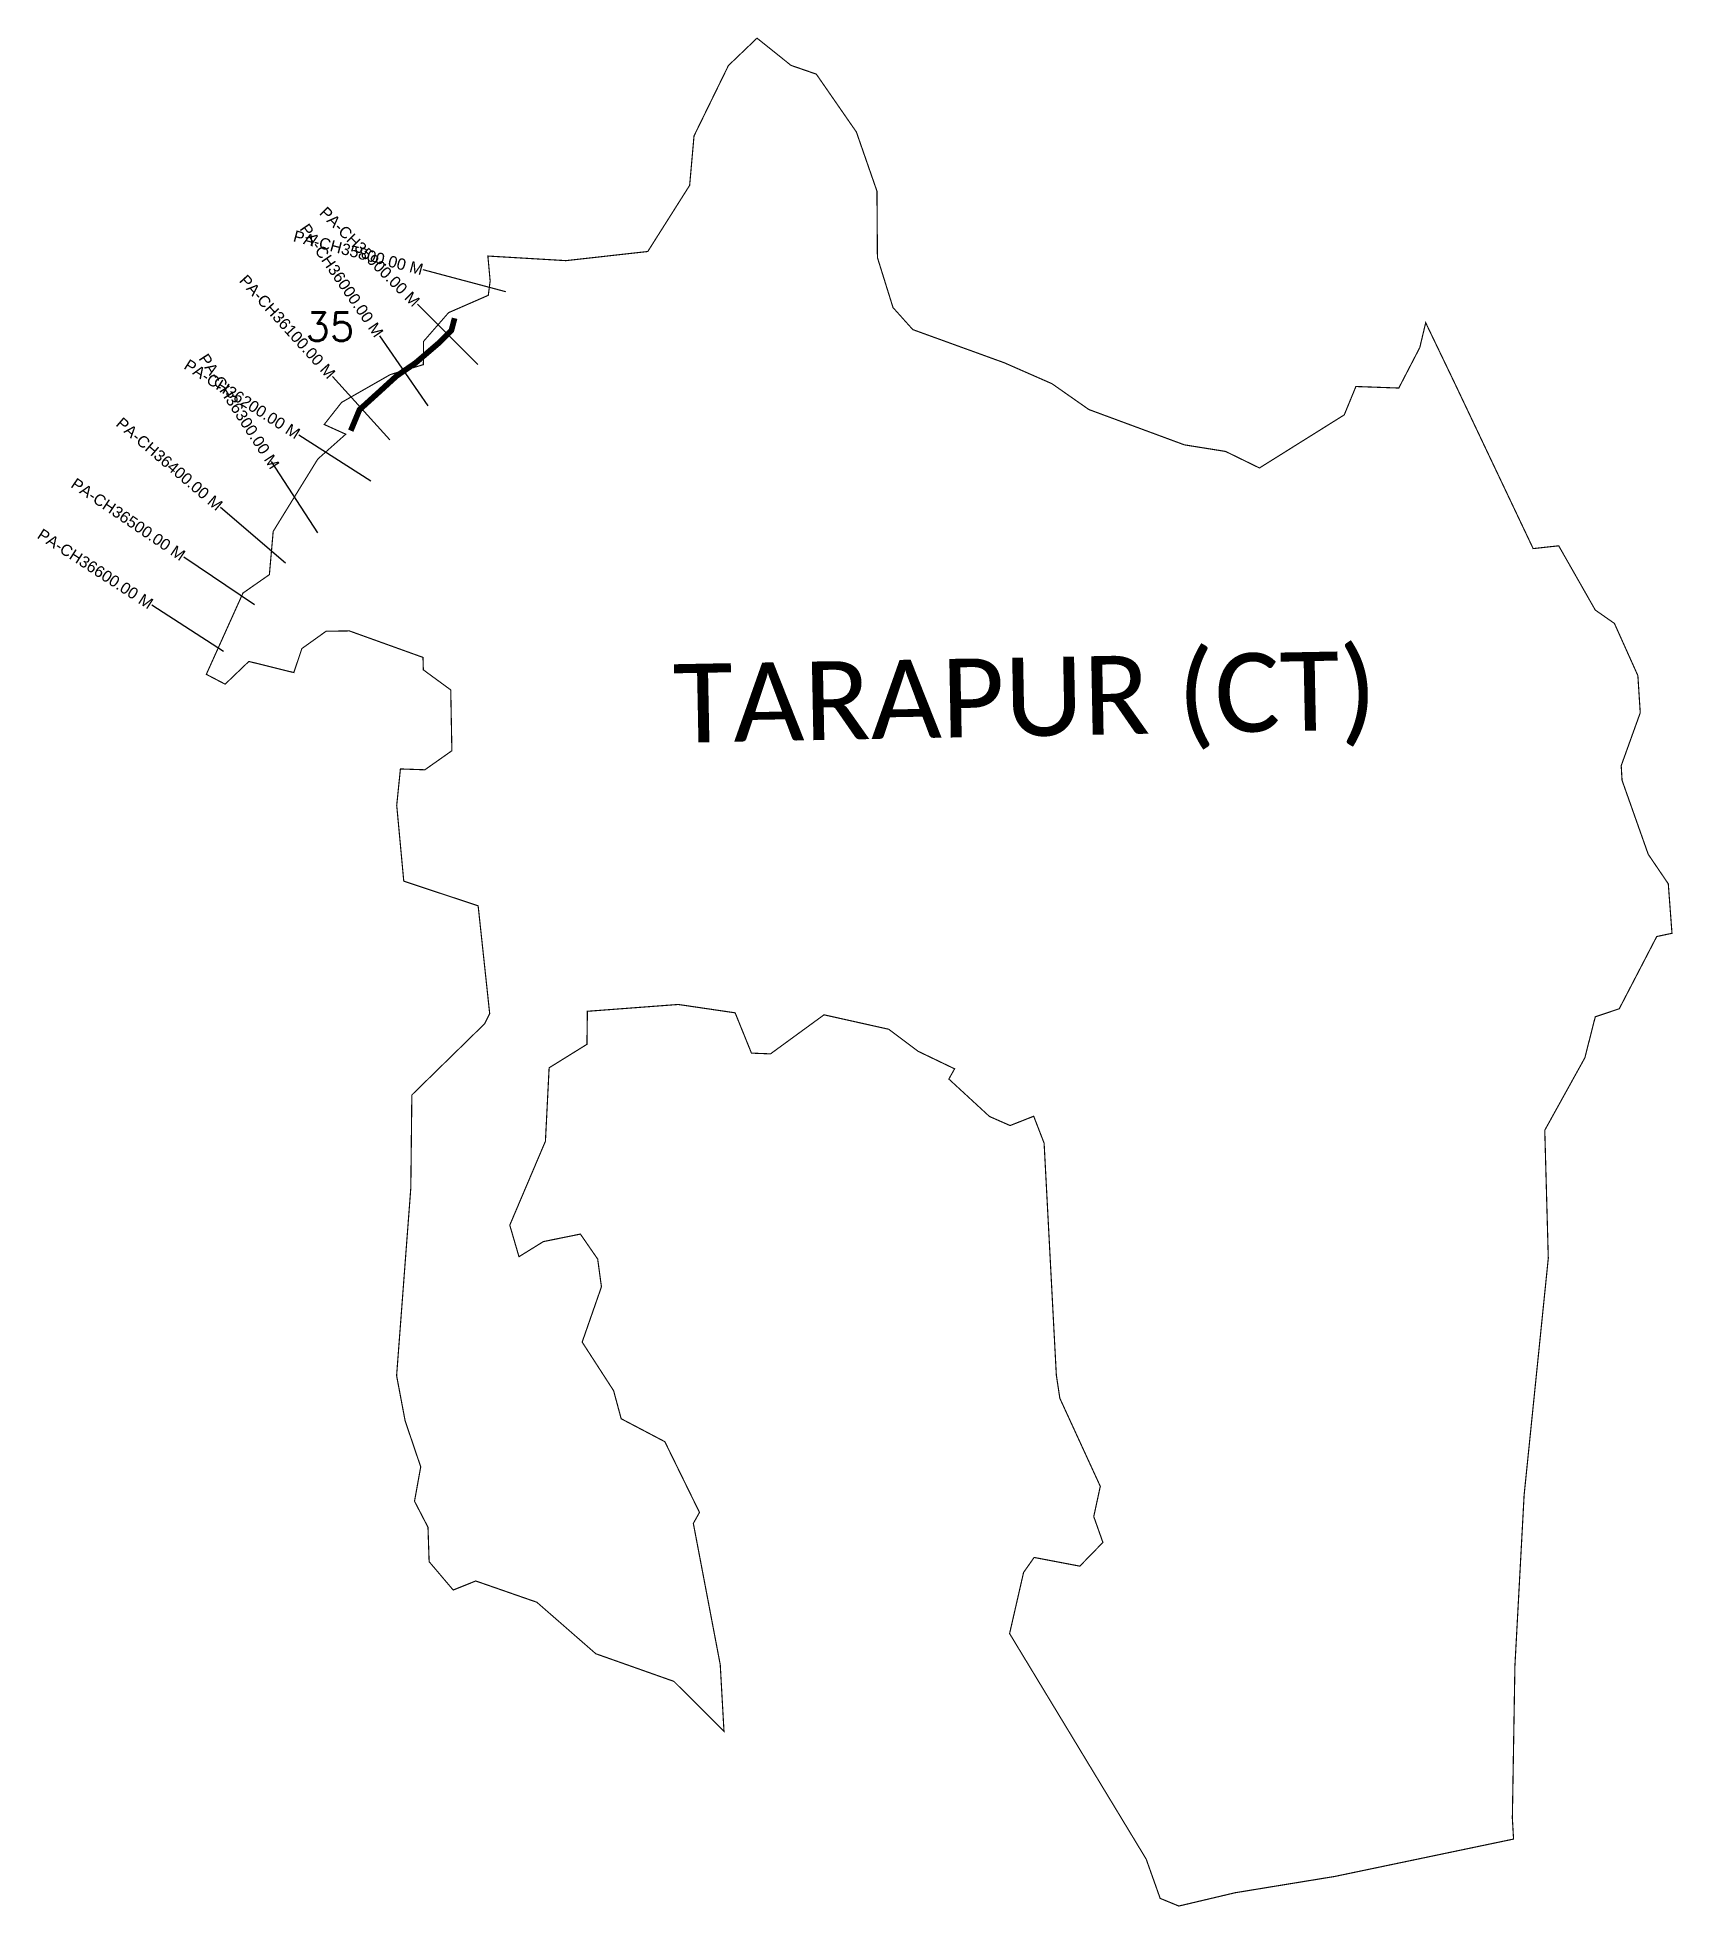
# Model space of a CAD drawing. Header units: metres. Extents: x 256292 to 259168, y 2195346 to 2198634.
import ezdxf
from ezdxf.enums import TextEntityAlignment as Align

# ---------------------------------------------------------------- set-up
doc = ezdxf.new("R2010")
doc.units = ezdxf.units.M
for name, color, linetype in [('ARTIFICIALLY PROTECTED', 4, 'Continuous'), ('CS', 134, 'Continuous'), ('CSMark', 6, 'Continuous'), ('VILLAGE NAME', 250, 'Continuous')]:
    doc.layers.add(name, color=color, linetype=linetype)
doc.styles.add('DynamicDimensions', font='arial.ttf')
doc.styles.get("Standard").update_dxf_attribs({"font": 'simplex.shx'})

msp = doc.modelspace()

# ---------------------------------------------------------------- linework, layer by layer
at = {"color": 6, "const_width": 2, "flags": 128}
msp.add_lwpolyline([(257084.5, 2198249.8), (257221.8, 2198241.7), (257365.7, 2198257.8), (257439.3, 2198374.1), (257447, 2198461.1), (257507.5, 2198584.9), (257557.8, 2198633.1), (257617.5, 2198585.2), (257662, 2198569.8), (257732.5, 2198468), (257768.7, 2198363.9), (257769.5, 2198247.1), (257796.9, 2198159.2), (257831.7, 2198120.4), (257992.7, 2198062), (258076.5, 2198025.2), (258141.3, 2197979.8), (258309.2, 2197917.7), (258381.7, 2197906.1), (258441.3, 2197877), (258590.4, 2197970.4), (258610.9, 2198020.3), (258686.3, 2198017.6), (258723.2, 2198088.8), (258733.6, 2198132.5), (258783.6, 2198028.3), (258922.6, 2197735.2), (258967.5, 2197740.1), (259031.8, 2197627.1), (259065.5, 2197603.5), (259106.7, 2197511.8), (259110.9, 2197446.4), (259077.4, 2197353.3), (259078.9, 2197327.6), (259124.9, 2197197.5), (259160.2, 2197145.5), (259166.7, 2197058.5), (259139.9, 2197052.8), (259074, 2196925.8), (259031.8, 2196911.6), (259013.5, 2196839.5), (258943, 2196712.1), (258949.2, 2196487), (258906.7, 2196070.5), (258890.5, 2195769.9), (258886, 2195502.2), (258888.1, 2195465.2), (258573.9, 2195399.5), (258398.5, 2195370.8), (258299.5, 2195347.4), (258266.7, 2195360.9), (258242.1, 2195430), (258001.9, 2195826.7), (258026.5, 2195934.2), (258045.1, 2195960.6), (258125.4, 2195945.3), (258166, 2195987), (258149.9, 2196032.5), (258161.4, 2196085.7), (258090.3, 2196240.5), (258084.1, 2196281.4), (258062.6, 2196689.4), (258044.3, 2196736.7), (258002.8, 2196720.3), (257966.5, 2196736.3), (257895.1, 2196802.1), (257905.2, 2196820.1), (257841.1, 2196850.9), (257789.3, 2196889.7), (257675.6, 2196915.1), (257581.5, 2196846.4), (257548, 2196847.7), (257519.3, 2196918.6), (257419.3, 2196933.3), (257259.5, 2196921.3), (257258.7, 2196863.2), (257192.2, 2196821.9), (257185.7, 2196692.7), (257123, 2196545.1), (257139.2, 2196489.6), (257182.1, 2196516.2), (257247.2, 2196529.4), (257277.6, 2196485.4), (257284.2, 2196436.6), (257250.3, 2196339.4), (257305.6, 2196253.9), (257318.9, 2196204.6), (257395.7, 2196164.2), (257456.6, 2196039.8), (257445.8, 2196020.5), (257493.1, 2195772), (257499.7, 2195654.7), (257411.6, 2195742.6), (257274.3, 2195791.2), (257170.6, 2195881.8), (257063.2, 2195919.2), (257023.5, 2195903.3), (256981.2, 2195953.2), (256979.2, 2196013.7), (256955.5, 2196059.5), (256966.4, 2196120), (256939, 2196200.9), (256924, 2196280.3), (256949, 2196610.7), (256950.8, 2196774.1), (257078.6, 2196899.2), (257087.7, 2196917.1), (257067.4, 2197106.8), (256936.6, 2197150.2), (256924.2, 2197283.6), (256930.7, 2197347.6), (256973.7, 2197346.1), (257021.2, 2197379.6), (257019.2, 2197486.6), (256971, 2197521.9), (256970.4, 2197543.8), (256840.9, 2197590.4), (256800, 2197589.8), (256757.4, 2197559.3), (256743.3, 2197517.1), (256664.2, 2197536.7), (256622.5, 2197496.7), (256589.4, 2197514), (256653.8, 2197656.9), (256700.3, 2197689.4), (256707, 2197765.5), (256785.5, 2197892.8), (256834.6, 2197936.4), (256796.7, 2197953.5), (256827.2, 2197992.3), (256912.7, 2198041.2), (256971.1, 2198058.8), (256971.3, 2198099.6), (257015.4, 2198150.2), (257085.2, 2198180.7), (257088.5, 2198206), (257084.5, 2198249.8)], dxfattribs=at)
at = {"layer": 'ARTIFICIALLY PROTECTED', "const_width": 10, "flags": 128}
msp.add_lwpolyline([(257026, 2198140.4), (257020.3, 2198118.8), (256999.2, 2198097.7), (256957.1, 2198061.6), (256923.8, 2198038.7), (256892.1, 2198009.7), (256858.8, 2197979.5), (256843.4, 2197942.6)], dxfattribs=at)
at = {"layer": 'CS'}
for p, q in [((257116, 2198187), (256971, 2198225.5)), ((257066.6, 2198059.1), (256960.5, 2198165.1)), ((256979.7, 2197986.1), (256894.5, 2198109.6)), ((256912.2, 2197926.7), (256811.5, 2198037.8)), ((256878.7, 2197854), (256752.2, 2197934.6)), ((256785.6, 2197762.7), (256704.1, 2197888.6)), ((256728.7, 2197709.8), (256614.6, 2197807.2)), ((256674.2, 2197636.1), (256550, 2197720.3)), ((256619.8, 2197554.3), (256493.8, 2197635.5))]:
    msp.add_line(p, q, dxfattribs=at)

# ---------------------------------------------------------------- texts
at = {"insert": (256763.8, 2198150.4), "char_height": 50, "attachment_point": 1}
msp.add_mtext_dynamic_manual_height_columns('35', width=84.374, gutter_width=1, heights=[0], dxfattribs=at)
at = {"layer": 'CSMark', "style": 'DynamicDimensions'}
for s, rotation, p in [('PA-CH35900.00 M', 315.0338, (256959.8, 2198165.8)), ('PA-CH36000.00 M', 304.5843, (256894, 2198110.4)), ('PA-CH35800.00 M', 345.1449, (256970, 2198225.7)), ('PA-CH36100.00 M', 312.1844, (256810.8, 2198038.6)), ('PA-CH36300.00 M', 302.9136, (256710.9, 2197878.2)), ('PA-CH36200.00 M', 327.5053, (256751.4, 2197935.2)), ('PA-CH36400.00 M', 319.5107, (256613.8, 2197807.9)), ('PA-CH36500.00 M', 325.8668, (256549.2, 2197720.9)), ('PA-CH36600.00 M', 327.1952, (256492.9, 2197636.1))]:
    msp.add_text(s, height=20, rotation=rotation, dxfattribs=at).set_placement(p, align=Align.MIDDLE_RIGHT)
at = {"layer": 'VILLAGE NAME', "insert": (257409.2, 2197531.7), "char_height": 138.249, "attachment_point": 1, "rotation": 1.1028}
msp.add_mtext_dynamic_manual_height_columns('{\\fCalibri|b0|i0|c0|p34;TARAPUR (CT)}', width=1451.037, gutter_width=691.2, heights=[0], dxfattribs=at)

doc.saveas('drawing.dxf')
